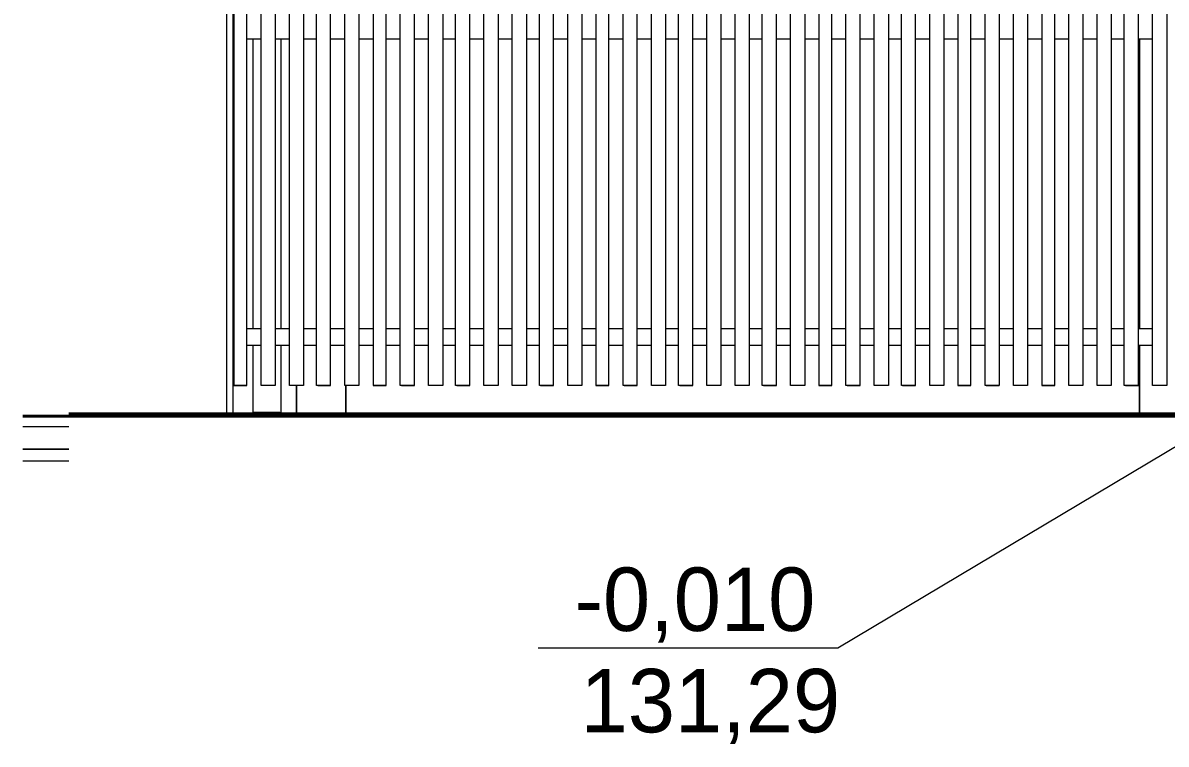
# Model space of a CAD drawing. Header units: millimetres. Extents: x 2294 to 908349, y -83289 to 219220.
# Drawn here: x 312811 to 317049, y 41517 to 44191 of the extents above; entities that cross this region are included whole.
import ezdxf

# ---------------------------------------------------------------- set-up
doc = ezdxf.new("R2010")
doc.units = ezdxf.units.MM
doc.layers.add('PDF _Геометрия', color=7, linetype='Continuous')
doc.layers.add('PDF _Текст', color=7, linetype='Continuous')

msp = doc.modelspace()

# ---------------------------------------------------------------- linework, layer by layer
at = {"layer": 'PDF _Геометрия', "lineweight": 9}
for points in [[(313641.1815470441, 42846.85998299741), (313641.1815470441, 46912.4239182102), (313614.9521023633, 46912.4239182102), (313614.9521023633, 46921.16706643743), (313606.2089541352, 46921.16706643743), (313606.2089541352, 46912.4239182102), (313593.0942317939, 46912.4239182102), (313641.1815470441, 46912.4239182102)], [(313566.8647870182, 42741.94220403326), (313566.8647870182, 46462.15178341535), (313571.2363612263, 46462.15178341535), (313571.2363612263, 46916.79549232428), (313588.7226575857, 46916.79549232428), (313588.7226575857, 42741.94220403326)], [(313593.0942317939, 46912.4239182102), (313593.0942317939, 42846.85998299741), (313641.1815470441, 42846.85998299741), (313593.0942317939, 42846.85998299741)], [(313846.6455309542, 46912.4239182102), (313798.5582155141, 46912.4239182102), (313851.0171049742, 46912.4239182102), (313851.0171049742, 42846.85998299741), (313798.5582155141, 42846.85998299741)], [(313846.6455309542, 42846.85998299741), (313798.5582155141, 42846.85998299741), (313798.5582155141, 46912.4239182102)], [(313903.4759945257, 42846.85998299741), (313951.5633099659, 42846.85998299741), (313899.1044205076, 42846.85998299741), (313899.1044205076, 46912.4239182102), (313951.5633099659, 46912.4239182102), (313903.4759945257, 46912.4239182102)], [(313951.5633099659, 42846.85998299741), (313951.5633099659, 46912.4239182102)], [(314052.1095147694, 46912.4239182102), (314004.0221994242, 46912.4239182102), (314056.4810889775, 46912.4239182102), (314056.4810889775, 42846.85998299741), (314004.0221994242, 42846.85998299741)], [(314052.1095147694, 42846.85998299741), (314004.0221994242, 42846.85998299741), (314004.0221994242, 46912.4239182102)], [(314108.9399784359, 46912.4239182102), (314108.9399784359, 42846.85998299741), (314157.0272937811, 42846.85998299741), (314108.9399784359, 42846.85998299741)], [(314157.0272937811, 42846.85998299741), (314157.0272937811, 46912.4239182102)], [(314213.8577574475, 42846.85998299741), (314261.9450726977, 42846.85998299741), (314209.4861832394, 42846.85998299741), (314209.4861832394, 46912.4239182102), (314261.9450726977, 46912.4239182102), (314213.8577574475, 46912.4239182102)], [(314261.9450726977, 42846.85998299741), (314261.9450726977, 46912.4239182102)], [(314362.4912775012, 46912.4239182102), (314314.403962156, 46912.4239182102), (314366.8628517094, 46912.4239182102), (314366.8628517094, 42846.85998299741), (314314.403962156, 42846.85998299741)], [(314362.4912775012, 42846.85998299741), (314314.403962156, 42846.85998299741), (314314.403962156, 46912.4239182102)], [(314419.3217411677, 42846.85998299741), (314467.4090565129, 42846.85998299741), (314414.9501669595, 42846.85998299741), (314414.9501669595, 46912.4239182102), (314467.4090565129, 46912.4239182102), (314419.3217411677, 46912.4239182102)], [(314467.4090565129, 42846.85998299741), (314467.4090565129, 46912.4239182102)], [(314672.873040423, 46912.4239182102), (314624.7857249829, 46912.4239182102), (314677.244614443, 46912.4239182102), (314677.244614443, 42846.85998299741), (314624.7857249829, 42846.85998299741)], [(314672.873040423, 42846.85998299741), (314624.7857249829, 42846.85998299741), (314624.7857249829, 46912.4239182102)], [(314729.7035039014, 42846.85998299741), (314777.7908193397, 42846.85998299741), (314725.3319298814, 42846.85998299741), (314725.3319298814, 46912.4239182102), (314777.7908193397, 46912.4239182102), (314729.7035039014, 46912.4239182102)], [(314777.7908193397, 42846.85998299741), (314777.7908193397, 46912.4239182102)], [(314878.3370241432, 46912.4239182102), (314830.249708893, 46912.4239182102), (314882.7085983513, 46912.4239182102), (314882.7085983513, 42846.85998299741), (314830.249708893, 42846.85998299741)], [(314878.3370241432, 42846.85998299741), (314830.249708893, 42846.85998299741), (314830.249708893, 46912.4239182102)], [(314935.1674878097, 46912.4239182102), (314935.1674878097, 42846.85998299741), (314983.2548031549, 42846.85998299741), (314935.1674878097, 42846.85998299741)], [(314983.2548031549, 42846.85998299741), (314983.2548031549, 46912.4239182102)], [(315040.0852668213, 42846.85998299741), (315088.1725821665, 42846.85998299741), (315035.7136926132, 42846.85998299741), (315035.7136926132, 46912.4239182102), (315088.1725821665, 46912.4239182102), (315040.0852668213, 46912.4239182102)], [(315088.1725821665, 42846.85998299741), (315088.1725821665, 46912.4239182102)], [(315188.71878697, 46912.4239182102), (315140.6314716248, 46912.4239182102), (315193.0903610832, 46912.4239182102), (315193.0903610832, 42846.85998299741), (315140.6314716248, 42846.85998299741)], [(315188.71878697, 42846.85998299741), (315140.6314716248, 42846.85998299741), (315140.6314716248, 46912.4239182102)], [(315245.5492505434, 42846.85998299741), (315293.6365658867, 42846.85998299741), (315241.1776764283, 42846.85998299741), (315241.1776764283, 46912.4239182102), (315293.6365658867, 46912.4239182102), (315245.5492505434, 46912.4239182102)], [(315293.6365658867, 42846.85998299741), (315293.6365658867, 46912.4239182102)], [(315499.1005497968, 46912.4239182102), (315451.0132343585, 46912.4239182102), (315503.4721238168, 46912.4239182102), (315503.4721238168, 42846.85998299741), (315451.0132343585, 42846.85998299741)], [(315499.1005497968, 42846.85998299741), (315451.0132343585, 42846.85998299741), (315451.0132343585, 46912.4239182102)], [(315555.9310133702, 42846.85998299741), (315604.0183288085, 42846.85998299741), (315551.5594393502, 42846.85998299741), (315551.5594393502, 46912.4239182102), (315604.0183288085, 46912.4239182102), (315555.9310133702, 46912.4239182102)], [(315604.0183288085, 42846.85998299741), (315604.0183288085, 46912.4239182102)], [(315704.564533612, 46912.4239182102), (315656.4772182668, 46912.4239182102), (315708.9361077251, 46912.4239182102), (315708.9361077251, 42846.85998299741), (315656.4772182668, 42846.85998299741)], [(315704.564533612, 42846.85998299741), (315656.4772182668, 42846.85998299741), (315656.4772182668, 46912.4239182102)], [(315761.3949972785, 46912.4239182102), (315761.3949972785, 42846.85998299741), (315809.4823125286, 42846.85998299741), (315761.3949972785, 42846.85998299741)], [(315809.4823125286, 42846.85998299741), (315809.4823125286, 46912.4239182102)], [(315866.312776197, 42846.85998299741), (315914.4000915403, 42846.85998299741), (315861.941202082, 42846.85998299741), (315861.941202082, 46912.4239182102), (315914.4000915403, 46912.4239182102), (315866.312776197, 46912.4239182102)], [(315914.4000915403, 42846.85998299741), (315914.4000915403, 46912.4239182102)], [(316014.9462963438, 46912.4239182102), (315966.8589810005, 46912.4239182102), (316019.317870552, 46912.4239182102), (316019.317870552, 42846.85998299741), (315966.8589810005, 42846.85998299741)], [(316014.9462963438, 42846.85998299741), (315966.8589810005, 42846.85998299741), (315966.8589810005, 46912.4239182102)], [(316071.7767600121, 42846.85998299741), (316119.8640753555, 42846.85998299741), (316067.4051858021, 42846.85998299741), (316067.4051858021, 46912.4239182102), (316119.8640753555, 46912.4239182102), (316071.7767600121, 46912.4239182102)], [(316119.8640753555, 42846.85998299741), (316119.8640753555, 46912.4239182102)], [(316277.2407437323, 46912.4239182102), (316277.2407437323, 42846.85998299741), (316325.3280592656, 42846.85998299741), (316277.2407437323, 42846.85998299741)], [(316325.3280592656, 42846.85998299741), (316325.3280592656, 46912.4239182102)], [(316382.158522744, 42846.85998299741), (316430.2458381823, 42846.85998299741), (316377.786948724, 42846.85998299741), (316377.786948724, 46912.4239182102), (316430.2458381823, 46912.4239182102), (316430.2458381823, 42846.85998299741)], [(316530.7920429858, 46912.4239182102), (316482.7047277356, 46912.4239182102), (316535.1636171939, 46912.4239182102), (316535.1636171939, 42846.85998299741), (316482.7047277356, 42846.85998299741)], [(316530.7920429858, 42846.85998299741), (316482.7047277356, 42846.85998299741), (316482.7047277356, 46912.4239182102)], [(316587.6225066541, 46912.4239182102), (316587.6225066541, 42846.85998299741), (316635.7098219974, 42846.85998299741), (316587.6225066541, 42846.85998299741)], [(316635.7098219974, 42846.85998299741), (316635.7098219974, 46912.4239182102)], [(316841.1738057195, 46912.4239182102), (316793.0864904674, 46912.4239182102), (316845.5453799276, 46912.4239182102), (316845.5453799276, 42846.85998299741), (316793.0864904674, 42846.85998299741)], [(316841.1738057195, 42846.85998299741), (316793.0864904674, 42846.85998299741), (316793.0864904674, 46912.4239182102)], [(316898.0042693859, 42846.85998299741), (316946.0915847311, 42846.85998299741), (316893.6326952709, 42846.85998299741), (316893.6326952709, 46912.4239182102), (316946.0915847311, 46912.4239182102), (316898.0042693859, 46912.4239182102)], [(316946.0915847311, 42846.85998299741), (316946.0915847311, 46912.4239182102)], [(317046.6377897228, 46912.4239182102), (316998.5504741895, 46912.4239182102), (317051.0093637428, 46912.4239182102), (317051.0093637428, 42846.85998299741), (316998.5504741895, 42846.85998299741)], [(317046.6377897228, 42846.85998299741), (316998.5504741895, 42846.85998299741), (316998.5504741895, 46912.4239182102)], [(313641.1815470441, 44132.10277544172), (313693.6404365974, 44132.10277544172)], [(313663.0394178017, 44132.10277544172), (313663.0394178017, 43056.69554092665)], [(313746.0993260557, 44132.10277544172), (313798.5582155141, 44132.10277544172)], [(313767.9571967202, 43056.69554092665), (313767.9571967202, 44132.10277544172)], [(313851.0171049742, 44132.10277544172), (313899.1044205076, 44132.10277544172)], [(313951.5633099659, 44132.10277544172), (314004.0221994242, 44132.10277544172)], [(314056.4810889775, 44132.10277544172), (314108.9399784359, 44132.10277544172)], [(314157.0272937811, 44132.10277544172), (314209.4861832394, 44132.10277544172)], [(314261.9450726977, 44132.10277544172), (314314.403962156, 44132.10277544172)], [(314366.8628517094, 44132.10277544172), (314414.9501669595, 44132.10277544172)], [(314467.4090565129, 44132.10277544172), (314519.8679459712, 44132.10277544172)], [(314572.3268354295, 44132.10277544172), (314624.7857249829, 44132.10277544172)], [(314677.244614443, 44132.10277544172), (314725.3319298814, 44132.10277544172)], [(314777.7908193397, 44132.10277544172), (314830.249708893, 44132.10277544172)], [(314882.7085983513, 44132.10277544172), (314935.1674878097, 44132.10277544172)], [(314983.2548031549, 44132.10277544172), (315035.7136926132, 44132.10277544172)], [(315088.1725821665, 44132.10277544172), (315140.6314716248, 44132.10277544172)], [(315193.0903610832, 44132.10277544172), (315241.1776764283, 44132.10277544172)], [(315293.6365658867, 44132.10277544172), (315346.0954553469, 44132.10277544172)], [(315398.5543448983, 44132.10277544172), (315451.0132343585, 44132.10277544172)], [(315503.4721238168, 44132.10277544172), (315551.5594393502, 44132.10277544172)], [(315604.0183288085, 44132.10277544172), (315656.4772182668, 44132.10277544172)], [(315708.9361077251, 44132.10277544172), (315761.3949972785, 44132.10277544172)], [(315809.4823125286, 44132.10277544172), (315861.941202082, 44132.10277544172)], [(315914.4000915403, 44132.10277544172), (315966.8589810005, 44132.10277544172)], [(316019.317870552, 44132.10277544172), (316067.4051858021, 44132.10277544172)], [(316119.8640753555, 44132.10277544172), (316172.3229648138, 44132.10277544172)], [(316224.781854274, 44132.10277544172), (316277.2407437323, 44132.10277544172)], [(316325.3280592656, 44132.10277544172), (316377.786948724, 44132.10277544172)], [(316430.2458381823, 44132.10277544172), (316482.7047277356, 44132.10277544172)], [(316535.1636171939, 44132.10277544172), (316587.6225066541, 44132.10277544172)], [(316635.7098219974, 44132.10277544172), (316688.1687114558, 44132.10277544172)], [(316740.627600916, 44132.10277544172), (316793.0864904674, 44132.10277544172)], [(316845.5453799276, 44132.10277544172), (316893.6326952709, 44132.10277544172)], [(316946.0915847311, 44132.10277544172), (316998.5504741895, 44132.10277544172)], [(316950.4631589393, 44132.10277544172), (316950.4631589393, 43056.69554092665)], [(313693.6404365974, 43056.69554092665), (313641.1815470441, 43056.69554092665)], [(313798.5582155141, 43056.69554092665), (313746.0993260557, 43056.69554092665)], [(313899.1044205076, 43056.69554092665), (313851.0171049742, 43056.69554092665)], [(314004.0221994242, 43056.69554092665), (313951.5633099659, 43056.69554092665)], [(314108.9399784359, 43056.69554092665), (314056.4810889775, 43056.69554092665)], [(314209.4861832394, 43056.69554092665), (314157.0272937811, 43056.69554092665)], [(314314.403962156, 43056.69554092665), (314261.9450726977, 43056.69554092665)], [(314414.9501669595, 43056.69554092665), (314366.8628517094, 43056.69554092665)], [(314519.8679459712, 43056.69554092665), (314467.4090565129, 43056.69554092665)], [(314624.7857249829, 43056.69554092665), (314572.3268354295, 43056.69554092665)], [(314725.3319298814, 43056.69554092665), (314677.244614443, 43056.69554092665)], [(314830.249708893, 43056.69554092665), (314777.7908193397, 43056.69554092665)], [(314935.1674878097, 43056.69554092665), (314882.7085983513, 43056.69554092665)], [(315035.7136926132, 43056.69554092665), (314983.2548031549, 43056.69554092665)], [(315140.6314716248, 43056.69554092665), (315088.1725821665, 43056.69554092665)], [(315241.1776764283, 43056.69554092665), (315193.0903610832, 43056.69554092665)], [(315346.0954553469, 43056.69554092665), (315293.6365658867, 43056.69554092665)], [(315451.0132343585, 43056.69554092665), (315398.5543448983, 43056.69554092665)], [(315551.5594393502, 43056.69554092665), (315503.4721238168, 43056.69554092665)], [(315656.4772182668, 43056.69554092665), (315604.0183288085, 43056.69554092665)], [(315761.3949972785, 43056.69554092665), (315708.9361077251, 43056.69554092665)], [(315861.941202082, 43056.69554092665), (315809.4823125286, 43056.69554092665)], [(315966.8589810005, 43056.69554092665), (315914.4000915403, 43056.69554092665)], [(316067.4051858021, 43056.69554092665), (316019.317870552, 43056.69554092665)], [(316172.3229648138, 43056.69554092665), (316119.8640753555, 43056.69554092665)], [(316277.2407437323, 43056.69554092665), (316224.781854274, 43056.69554092665)], [(316377.786948724, 43056.69554092665), (316325.3280592656, 43056.69554092665)], [(316482.7047277356, 43056.69554092665), (316430.2458381823, 43056.69554092665)], [(316587.6225066541, 43056.69554092665), (316535.1636171939, 43056.69554092665)], [(316688.1687114558, 43056.69554092665), (316635.7098219974, 43056.69554092665)], [(316793.0864904674, 43056.69554092665), (316740.627600916, 43056.69554092665)], [(316893.6326952709, 43056.69554092665), (316845.5453799276, 43056.69554092665)], [(316998.5504741895, 43056.69554092665), (316946.0915847311, 43056.69554092665)], [(313641.1815470441, 42995.4935031936), (313693.6404365974, 42995.4935031936)], [(313763.5856226052, 42746.3137781464), (313759.214048397, 42746.3137781464), (313750.4709002639, 42746.3137781464), (313737.3561778294, 42746.3137781464), (313728.6130296963, 42746.3137781464), (313715.49830726, 42746.3137781464), (313702.3835849205, 42746.3137781464), (313689.2688625793, 42746.3137781464), (313680.525714163, 42746.3137781464), (313671.7825660298, 42746.3137781464), (313667.4109918217, 42746.3137781464), (313671.7825660298, 42746.3137781464), (313680.525714163, 42746.3137781464), (313689.2688625793, 42746.3137781464), (313702.3835849205, 42746.3137781464), (313715.49830726, 42746.3137781464), (313728.6130296963, 42746.3137781464), (313737.3561778294, 42746.3137781464), (313750.4709002639, 42746.3137781464), (313759.214048397, 42746.3137781464), (313763.5856226052, 42746.3137781464), (313759.214048397, 42746.3137781464), (313750.4709002639, 42746.3137781464), (313741.7277520376, 42746.3137781464), (313728.6130296963, 42746.3137781464), (313715.49830726, 42746.3137781464), (313702.3835849205, 42746.3137781464), (313689.2688625793, 42746.3137781464), (313676.154140143, 42746.3137781464), (313671.7825660298, 42746.3137781464), (313663.0394178017, 42746.3137781464), (313671.7825660298, 42746.3137781464), (313676.154140143, 42746.3137781464), (313689.2688625793, 42746.3137781464), (313702.3835849205, 42746.3137781464), (313715.49830726, 42746.3137781464), (313728.6130296963, 42746.3137781464), (313741.7277520376, 42746.3137781464), (313750.4709002639, 42746.3137781464), (313759.214048397, 42746.3137781464), (313763.5856226052, 42746.3137781464), (313767.9571967202, 42746.3137781464), (313767.9571967202, 42995.4935031936)], [(313663.0394178017, 42995.4935031936), (313663.0394178017, 42746.3137781464)], [(313746.0993260557, 42995.4935031936), (313798.5582155141, 42995.4935031936)], [(313851.0171049742, 42995.4935031936), (313899.1044205076, 42995.4935031936)], [(313951.5633099659, 42995.4935031936), (314004.0221994242, 42995.4935031936)], [(314056.4810889775, 42995.4935031936), (314108.9399784359, 42995.4935031936)], [(314157.0272937811, 42995.4935031936), (314209.4861832394, 42995.4935031936)], [(314261.9450726977, 42995.4935031936), (314314.403962156, 42995.4935031936)], [(314366.8628517094, 42995.4935031936), (314414.9501669595, 42995.4935031936)], [(314467.4090565129, 42995.4935031936), (314519.8679459712, 42995.4935031936)], [(314572.3268354295, 42995.4935031936), (314624.7857249829, 42995.4935031936)], [(314677.244614443, 42995.4935031936), (314725.3319298814, 42995.4935031936)], [(314777.7908193397, 42995.4935031936), (314830.249708893, 42995.4935031936)], [(314882.7085983513, 42995.4935031936), (314935.1674878097, 42995.4935031936)], [(314983.2548031549, 42995.4935031936), (315035.7136926132, 42995.4935031936)], [(315088.1725821665, 42995.4935031936), (315140.6314716248, 42995.4935031936)], [(315193.0903610832, 42995.4935031936), (315241.1776764283, 42995.4935031936)], [(315293.6365658867, 42995.4935031936), (315346.0954553469, 42995.4935031936)], [(315398.5543448983, 42995.4935031936), (315451.0132343585, 42995.4935031936)], [(315503.4721238168, 42995.4935031936), (315551.5594393502, 42995.4935031936)], [(315604.0183288085, 42995.4935031936), (315656.4772182668, 42995.4935031936)], [(315708.9361077251, 42995.4935031936), (315761.3949972785, 42995.4935031936)], [(315809.4823125286, 42995.4935031936), (315861.941202082, 42995.4935031936)], [(315914.4000915403, 42995.4935031936), (315966.8589810005, 42995.4935031936)], [(316019.317870552, 42995.4935031936), (316067.4051858021, 42995.4935031936)], [(316119.8640753555, 42995.4935031936), (316172.3229648138, 42995.4935031936)], [(316224.781854274, 42995.4935031936), (316277.2407437323, 42995.4935031936)], [(316325.3280592656, 42995.4935031936), (316377.786948724, 42995.4935031936)], [(316430.2458381823, 42995.4935031936), (316482.7047277356, 42995.4935031936)], [(316535.1636171939, 42995.4935031936), (316587.6225066541, 42995.4935031936)], [(316635.7098219974, 42995.4935031936), (316688.1687114558, 42995.4935031936)], [(316740.627600916, 42995.4935031936), (316793.0864904674, 42995.4935031936)], [(316845.5453799276, 42995.4935031936), (316893.6326952709, 42995.4935031936)], [(316946.0915847311, 42995.4935031936), (316998.5504741895, 42995.4935031936)], [(316950.4631589393, 42995.4935031936), (316950.4631589393, 42741.94220403326)], [(313741.7277520376, 42846.85998299741), (313698.0120107124, 42846.85998299741)], [(313824.7876602917, 42846.85998299741), (313824.7876602917, 42741.94220403326)], [(314008.3937734442, 42741.94220403326), (314008.3937734442, 42846.85998299741)], [(314567.9552614114, 42846.85998299741), (314524.2395201793, 42846.85998299741)], [(315394.1827708802, 42846.85998299741), (315350.467029555, 42846.85998299741)], [(316220.410280254, 42846.85998299741), (316176.6945389288, 42846.85998299741)], [(316736.256026801, 42846.85998299741), (316692.5402856658, 42846.85998299741)], [(312810.5824636521, 42693.85488864058), (312981.0738544634, 42693.85488864058)], [(317238.9870511016, 42711.34118514252), (315831.3401830981, 41871.99895338085), (314720.9603557682, 41871.99895338085)], [(312810.5824636521, 42567.07923906134), (312981.0738544634, 42567.07923906134)]]:
    msp.add_lwpolyline(points, dxfattribs=at)
for points in [[(313746.0993260557, 46912.4239182102), (313746.0993260557, 42846.85998299741), (313693.6404365974, 42846.85998299741), (313693.6404365974, 46912.4239182102)], [(314572.3268354295, 46912.4239182102), (314572.3268354295, 42846.85998299741), (314519.8679459712, 42846.85998299741), (314519.8679459712, 46912.4239182102)], [(315398.5543448983, 46912.4239182102), (315398.5543448983, 42846.85998299741), (315346.0954553469, 42846.85998299741), (315346.0954553469, 46912.4239182102)], [(316224.781854274, 46912.4239182102), (316224.781854274, 42846.85998299741), (316172.3229648138, 42846.85998299741), (316172.3229648138, 46912.4239182102)], [(316740.627600916, 46912.4239182102), (316740.627600916, 42846.85998299741), (316688.1687114558, 42846.85998299741), (316688.1687114558, 46912.4239182102)], [(313593.0942317939, 44193.30481312727), (313593.0942317939, 44132.10277544172)], [(313593.0942317939, 44188.93323901319), (313593.0942317939, 44136.47434950736)], [(316950.4631589393, 43056.69554092665), (316950.4631589393, 44132.10277544172)], [(313593.0942317939, 43056.69554092665), (313593.0942317939, 42995.4935031936), (313593.0942317939, 43056.69554092665), (313593.0942317939, 42999.86507730675)], [(316950.4631589393, 42741.94220403326), (316950.4631589393, 42995.4935031936)], [(313824.7876602917, 42741.94220403326), (313824.7876602917, 42846.85998299741)], [(314008.3937734442, 42846.85998299741), (314008.3937734442, 42741.94220403326)], [(312810.5824636521, 42610.79498029244), (312981.0738544634, 42610.79498029244)]]:
    msp.add_lwpolyline(points, close=True, dxfattribs=at)
at = {"layer": 'PDF _Геометрия', "lineweight": 40}
for points in [[(312810.5824636521, 42733.19905575854), (412298.8663749902, 42733.19905575854)], [(408766.6344828273, 42741.94220403326), (312981.0738544634, 42741.94220403326)]]:
    msp.add_lwpolyline(points, dxfattribs=at)

# ---------------------------------------------------------------- texts
at = {"layer": 'PDF _Текст', "char_height": 235.2868864584291, "attachment_point": 4, "style": ''}
for s, insert in [('-0,010', (314856.2898826248, 42031.98094548495)), ('131,29', (314878.1474754068, 41656.03168529482))]:
    msp.add_mtext(s, dxfattribs=dict(at, insert=insert))

doc.saveas('drawing.dxf')
